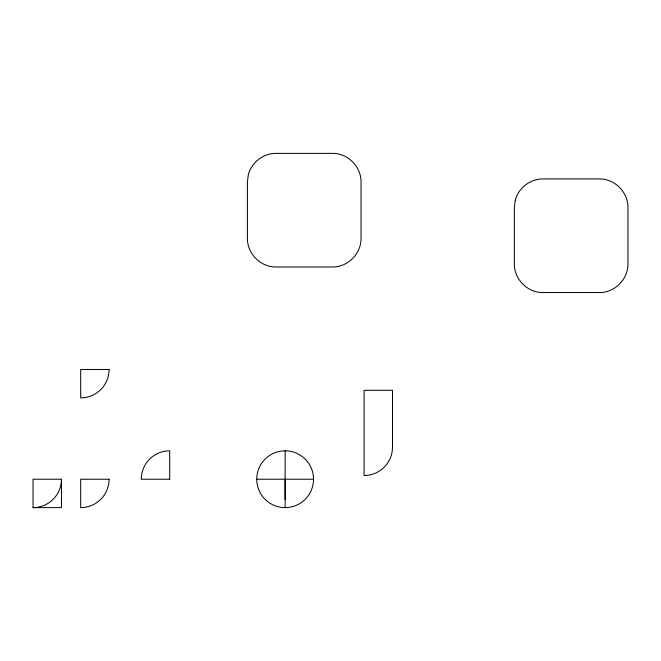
<?xml version="1.0" encoding="UTF-8"?>
<svg xmlns="http://www.w3.org/2000/svg" width="661" height="661" viewBox="0 0 661 661"><rect width="100%" height="100%" fill="white"/><g stroke="black" fill="none" stroke-linecap="round" stroke-linejoin="round"><path stroke-width="0.99" d="M285.131 499.311L285.131 479.225M61.456 479.225L33.05 479.225L33.05 507.631L61.456 507.631L61.456 479.225A28.406 28.406 0 0 1 33.05 507.631M256.732 479.225L313.537 479.225A28.406 28.406 0 0 1 270.936 503.822A28.406 28.406 0 0 1 270.936 454.628A28.406 28.406 0 0 1 313.537 479.225M285.131 450.819L285.131 507.631M248.387 174.421L247.421 181.775L247.421 238.58C247.321 253.783 260.624 267.077 275.827 266.986L332.632 266.986C347.835 267.077 361.129 253.783 361.038 238.58L361.038 181.775C361.129 166.572 347.835 153.278 332.632 153.369L275.827 153.369C263.268 153.443 251.709 162.309 248.387 174.421M515.299 199.977L514.332 207.331L514.332 264.136C514.241 279.339 527.536 292.633 542.739 292.542L599.544 292.542C614.747 292.633 628.049 279.339 627.95 264.136L627.95 207.331C628.049 192.128 614.747 178.834 599.544 178.924L542.739 178.924C530.18 178.999 518.621 187.864 515.299 199.977M109.09 369.482L80.692 369.482L80.692 397.881A28.406 28.406 0 0 0 109.09 369.482M392.494 390.304L364.087 390.304L364.087 475.507A28.406 28.406 0 0 0 392.494 447.109L392.494 390.304M109.09 479.225L80.692 479.225L80.692 507.631A28.406 28.406 0 0 0 109.09 479.225M169.695 479.225L141.289 479.225A28.406 28.406 0 0 1 169.695 450.819L169.695 479.225"/></g></svg>
